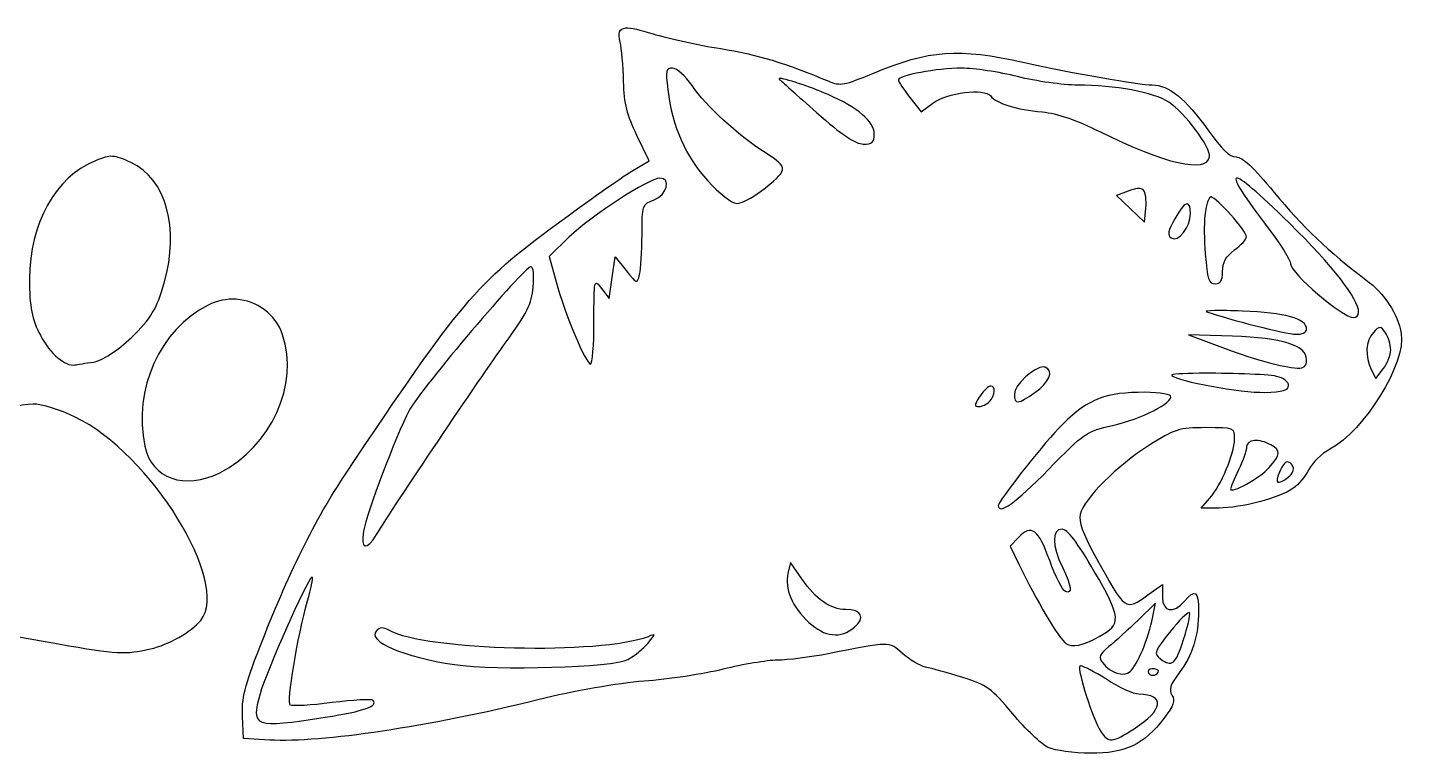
# Model space of a CAD drawing. Header units: centimetres. Extents: x -14.4 to 14.2, y -13.9 to 11.8.
# Drawn here: x -4.67 to 13.91, y 2.04 to 11.81 of the extents above; entities that cross this region are included whole.
import ezdxf

# ---------------------------------------------------------------- set-up
doc = ezdxf.new("R2010")
doc.units = ezdxf.units.CM
doc.header["$MEASUREMENT"] = 0
doc.layers.add('Layer 1', color=7, linetype='Continuous')

msp = doc.modelspace()

# ---------------------------------------------------------------- linework, layer by layer
at = {"layer": 'Layer 1'}
for points, knots in [([(3.39097, 11.80159), (3.29959, 11.79487), (3.28515, 11.73438), (3.31509, 11.61114), (3.31509, 11.61114), (3.33519, 11.52841), (3.35649, 11.28971), (3.3623, 11.08073), (3.3623, 11.08073), (3.37063, 10.78115), (3.40842, 10.62774), (3.54103, 10.35631), (3.54103, 10.35631), (3.54103, 10.35631), (3.70796, 10.01279), (3.70796, 10.01279), (3.70796, 10.01279), (3.70796, 10.01279), (3.46516, 9.86862), (3.46516, 9.86862), (3.46516, 9.86862), (3.33161, 9.78983), (2.87683, 9.46999), (2.45349, 9.15666), (2.45349, 9.15666), (1.36388, 8.3502), (1.17858, 8.13209), (-0.38762, 5.79444), (-0.38762, 5.79444), (-0.79012, 5.19368), (-1.16584, 4.43307), (-1.54092, 3.46634), (-1.54092, 3.46634), (-1.74642, 2.93669), (-1.78699, 2.7743), (-1.7736, 2.53012), (-1.7736, 2.53012), (-1.7736, 2.53012), (-1.75843, 2.23466), (-1.75843, 2.23466), (-1.75843, 2.23466), (-1.75843, 2.23466), (-1.40772, 2.21508), (-1.40772, 2.21508), (-1.40772, 2.21508), (-0.70086, 2.17789), (0.73244, 2.39293), (2.20732, 2.75617), (2.20732, 2.75617), (2.69698, 2.87676), (3.28965, 2.98083), (3.63715, 3.00713), (3.63715, 3.00713), (3.96358, 3.03184), (4.44534, 3.10418), (4.70615, 3.1691), (4.70615, 3.1691), (4.96696, 3.23402), (5.29474, 3.28904), (5.43455, 3.29013), (5.43455, 3.29013), (5.57436, 3.29122), (5.88171, 3.33004), (6.11911, 3.37734), (6.11911, 3.37734), (6.95468, 3.54382), (6.93454, 3.54473), (7.11898, 3.3809), (7.11898, 3.3809), (7.2116, 3.29863), (7.35328, 3.21561), (7.4326, 3.19757), (7.4326, 3.19757), (7.51192, 3.17953), (7.73699, 3.11687), (7.93338, 3.05696), (7.93338, 3.05696), (8.25708, 2.95821), (8.32082, 2.91233), (8.60614, 2.56927), (8.60614, 2.56927), (8.77925, 2.36113), (8.99452, 2.157), (9.085, 2.1154), (9.085, 2.1154), (9.17547, 2.0738), (9.43065, 2.0378), (9.65322, 2.03708), (9.65322, 2.03708), (10.12508, 2.03557), (10.37581, 2.15459), (10.64466, 2.50697), (10.64466, 2.50697), (10.77557, 2.67855), (10.79825, 2.74378), (10.75257, 2.82023), (10.75257, 2.82023), (10.70706, 2.89638), (10.72639, 2.95862), (10.84868, 3.11925), (10.84868, 3.11925), (11.02865, 3.35566), (11.11003, 3.61527), (11.11003, 3.9558), (11.11003, 3.9558), (11.11003, 4.22456), (11.06669, 4.25546), (10.92118, 4.08573), (10.92118, 4.08573), (10.7703, 3.90974), (10.62442, 3.93683), (10.62442, 4.14091), (10.62442, 4.14091), (10.62442, 4.14091), (10.62442, 4.31), (10.62442, 4.31), (10.62442, 4.31), (10.62442, 4.31), (10.42883, 4.16939), (10.42883, 4.16939), (10.42883, 4.16939), (10.12232, 3.94982), (10.12922, 3.94394), (9.71223, 4.70158), (9.71223, 4.70158), (9.54811, 4.99976), (9.49212, 5.15732), (9.51495, 5.25335), (9.51495, 5.25335), (9.56442, 5.46142), (10.01797, 5.91675), (10.43894, 6.18067), (10.43894, 6.18067), (10.7914, 6.40164), (10.84867, 6.42096), (11.20781, 6.42096), (11.20781, 6.42096), (11.59544, 6.42096), (11.5968, 6.4208), (11.59562, 6.26433), (11.59562, 6.26433), (11.59415, 6.07002), (11.41229, 5.63809), (11.26008, 5.46694), (11.26008, 5.46694), (11.26008, 5.46694), (11.14542, 5.33879), (11.14542, 5.33879), (11.14542, 5.33879), (11.14542, 5.33879), (11.38653, 5.33879), (11.38653, 5.33879), (11.38653, 5.33879), (11.68184, 5.33879), (12.19909, 5.47499), (12.38303, 5.60221), (12.38303, 5.60221), (12.45796, 5.65404), (12.55524, 5.7695), (12.59885, 5.85851), (12.59885, 5.85851), (12.64246, 5.94753), (12.76843, 6.07051), (12.88043, 6.13083), (12.88043, 6.13083), (13.34828, 6.38278), (13.91197, 7.29471), (13.84152, 7.68824), (13.84152, 7.68824), (13.79242, 7.96247), (13.6231, 8.21892), (13.36435, 8.41266), (13.36435, 8.41266), (12.87323, 8.78037), (12.5081, 9.12771), (12.13011, 9.58739), (12.13011, 9.58739), (11.85312, 9.92424), (11.70214, 10.06618), (11.61584, 10.06618), (11.61584, 10.06618), (11.52823, 10.06618), (11.42032, 10.16916), (11.23646, 10.42928), (11.23646, 10.42928), (10.93925, 10.84975), (10.71008, 11.03393), (10.48614, 11.03444), (10.48614, 11.03444), (10.31861, 11.03484), (9.39722, 11.19626), (8.76293, 11.33702), (8.76293, 11.33702), (7.86368, 11.53658), (7.49079, 11.50981), (6.72104, 11.18929), (6.72104, 11.18929), (6.34081, 11.03096), (6.28005, 11.01987), (6.12753, 11.08428), (6.12753, 11.08428), (5.55405, 11.32643), (5.15407, 11.44804), (4.67072, 11.52391), (4.67072, 11.52391), (4.3697, 11.57116), (3.95888, 11.66042), (3.75853, 11.72326), (3.75853, 11.72326), (3.57884, 11.77962), (3.46203, 11.80681), (3.39096, 11.80158), (3.39096, 11.80158), (3.39096, 11.80158), (3.39097, 11.80159), (3.39097, 11.80159)], [0, 0, 0, 0, 0.01818182, 0.01818182, 0.01818182, 0.01818182, 0.03636364, 0.03636364, 0.03636364, 0.03636364, 0.05454545, 0.05454545, 0.05454545, 0.05454545, 0.07272727, 0.07272727, 0.07272727, 0.07272727, 0.09090909, 0.09090909, 0.09090909, 0.09090909, 0.10909091, 0.10909091, 0.10909091, 0.10909091, 0.12727273, 0.12727273, 0.12727273, 0.12727273, 0.14545455, 0.14545455, 0.14545455, 0.14545455, 0.16363636, 0.16363636, 0.16363636, 0.16363636, 0.18181818, 0.18181818, 0.18181818, 0.18181818, 0.2, 0.2, 0.2, 0.2, 0.21818182, 0.21818182, 0.21818182, 0.21818182, 0.23636364, 0.23636364, 0.23636364, 0.23636364, 0.25454545, 0.25454545, 0.25454545, 0.25454545, 0.27272727, 0.27272727, 0.27272727, 0.27272727, 0.29090909, 0.29090909, 0.29090909, 0.29090909, 0.30909091, 0.30909091, 0.30909091, 0.30909091, 0.32727273, 0.32727273, 0.32727273, 0.32727273, 0.34545455, 0.34545455, 0.34545455, 0.34545455, 0.36363636, 0.36363636, 0.36363636, 0.36363636, 0.38181818, 0.38181818, 0.38181818, 0.38181818, 0.4, 0.4, 0.4, 0.4, 0.41818182, 0.41818182, 0.41818182, 0.41818182, 0.43636364, 0.43636364, 0.43636364, 0.43636364, 0.45454545, 0.45454545, 0.45454545, 0.45454545, 0.47272727, 0.47272727, 0.47272727, 0.47272727, 0.49090909, 0.49090909, 0.49090909, 0.49090909, 0.50909091, 0.50909091, 0.50909091, 0.50909091, 0.52727273, 0.52727273, 0.52727273, 0.52727273, 0.54545455, 0.54545455, 0.54545455, 0.54545455, 0.56363636, 0.56363636, 0.56363636, 0.56363636, 0.58181818, 0.58181818, 0.58181818, 0.58181818, 0.6, 0.6, 0.6, 0.6, 0.61818182, 0.61818182, 0.61818182, 0.61818182, 0.63636364, 0.63636364, 0.63636364, 0.63636364, 0.65454545, 0.65454545, 0.65454545, 0.65454545, 0.67272727, 0.67272727, 0.67272727, 0.67272727, 0.69090909, 0.69090909, 0.69090909, 0.69090909, 0.70909091, 0.70909091, 0.70909091, 0.70909091, 0.72727273, 0.72727273, 0.72727273, 0.72727273, 0.74545455, 0.74545455, 0.74545455, 0.74545455, 0.76363636, 0.76363636, 0.76363636, 0.76363636, 0.78181818, 0.78181818, 0.78181818, 0.78181818, 0.8, 0.8, 0.8, 0.8, 0.81818182, 0.81818182, 0.81818182, 0.81818182, 0.83636364, 0.83636364, 0.83636364, 0.83636364, 0.85454545, 0.85454545, 0.85454545, 0.85454545, 0.87272727, 0.87272727, 0.87272727, 0.87272727, 0.89090909, 0.89090909, 0.89090909, 0.89090909, 0.90909091, 0.90909091, 0.90909091, 0.90909091, 0.92727273, 0.92727273, 0.92727273, 0.92727273, 0.94545455, 0.94545455, 0.94545455, 0.94545455, 0.96363636, 0.96363636, 0.96363636, 0.96363636, 1, 1, 1, 1]), ([(4.02158, 11.2605), (4.07734, 11.25976), (4.19559, 11.15368), (4.28461, 11.02555), (4.28461, 11.02555), (4.48188, 10.74164), (4.88817, 10.37002), (5.27099, 10.12314), (5.27099, 10.12314), (5.59214, 9.91603), (5.58918, 9.893), (5.20692, 9.59985), (5.20692, 9.59985), (5.09118, 9.51109), (4.9472, 9.43966), (4.88656, 9.43966), (4.88656, 9.43966), (4.82412, 9.43966), (4.65525, 9.57163), (4.49707, 9.74402), (4.49707, 9.74402), (4.19501, 10.07323), (4.02035, 10.47209), (3.95751, 10.97215), (3.95751, 10.97215), (3.92493, 11.23145), (3.93081, 11.2617), (4.02158, 11.26049), (4.02158, 11.26049), (4.02158, 11.26049), (4.02158, 11.2605), (4.02158, 11.2605)], [0, 0, 0, 0, 0.11111111, 0.11111111, 0.11111111, 0.11111111, 0.22222222, 0.22222222, 0.22222222, 0.22222222, 0.33333333, 0.33333333, 0.33333333, 0.33333333, 0.44444444, 0.44444444, 0.44444444, 0.44444444, 0.55555556, 0.55555556, 0.55555556, 0.55555556, 0.66666667, 0.66666667, 0.66666667, 0.66666667, 0.77777778, 0.77777778, 0.77777778, 0.77777778, 1, 1, 1, 1]), ([(7.91651, 11.2605), (8.08568, 11.26029), (8.42519, 11.20902), (8.67189, 11.14659), (8.67189, 11.14659), (8.91859, 11.08416), (9.2828, 11.0329), (9.48123, 11.03268), (9.48123, 11.03268), (9.98235, 11.03208), (10.5094, 10.93422), (10.71041, 10.80307), (10.71041, 10.80307), (10.92265, 10.6646), (11.28109, 10.18523), (11.26008, 10.06797), (11.26008, 10.06797), (11.21998, 9.84414), (10.65675, 9.97157), (9.7881, 10.40259), (9.7881, 10.40259), (9.46618, 10.56232), (9.20247, 10.65382), (9.00574, 10.67135), (9.00574, 10.67135), (8.65294, 10.7028), (8.38969, 10.78456), (8.30937, 10.88672), (8.30937, 10.88672), (8.22428, 10.99494), (7.72091, 10.93157), (7.5287, 10.78883), (7.5287, 10.78883), (7.5287, 10.78883), (7.37189, 10.67314), (7.37189, 10.67314), (7.37189, 10.67314), (7.37189, 10.67314), (7.22014, 10.86715), (7.22014, 10.86715), (7.22014, 10.86715), (7.13604, 10.9742), (7.06582, 11.07942), (7.06502, 11.10032), (7.06502, 11.10032), (7.06264, 11.16273), (7.58641, 11.26091), (7.91651, 11.26051), (7.91651, 11.26051), (7.91651, 11.26051), (7.91651, 11.2605), (7.91651, 11.2605)], [0, 0, 0, 0, 0.07142857, 0.07142857, 0.07142857, 0.07142857, 0.14285714, 0.14285714, 0.14285714, 0.14285714, 0.21428571, 0.21428571, 0.21428571, 0.21428571, 0.28571429, 0.28571429, 0.28571429, 0.28571429, 0.35714286, 0.35714286, 0.35714286, 0.35714286, 0.42857143, 0.42857143, 0.42857143, 0.42857143, 0.5, 0.5, 0.5, 0.5, 0.57142857, 0.57142857, 0.57142857, 0.57142857, 0.64285714, 0.64285714, 0.64285714, 0.64285714, 0.71428571, 0.71428571, 0.71428571, 0.71428571, 0.78571429, 0.78571429, 0.78571429, 0.78571429, 0.85714286, 0.85714286, 0.85714286, 0.85714286, 1, 1, 1, 1]), ([(5.46321, 11.12345), (5.51733, 11.12853), (5.87103, 11.01263), (6.11911, 10.90452), (6.11911, 10.90452), (6.51559, 10.73176), (6.7396, 10.5412), (6.7396, 10.37589), (6.7396, 10.37589), (6.7396, 10.26129), (6.71312, 10.2375), (6.59122, 10.23884), (6.59122, 10.23884), (6.48694, 10.23999), (6.30039, 10.36519), (5.96398, 10.66245), (5.96398, 10.66245), (5.7007, 10.8951), (5.47458, 11.09897), (5.45983, 11.11454), (5.45983, 11.11454), (5.45411, 11.12058), (5.45547, 11.12271), (5.4632, 11.12344), (5.4632, 11.12344), (5.4632, 11.12344), (5.46321, 11.12345), (5.46321, 11.12345)], [0, 0, 0, 0, 0.125, 0.125, 0.125, 0.125, 0.25, 0.25, 0.25, 0.25, 0.375, 0.375, 0.375, 0.375, 0.5, 0.5, 0.5, 0.5, 0.625, 0.625, 0.625, 0.625, 0.75, 0.75, 0.75, 0.75, 1, 1, 1, 1]), ([(-3.5245, 10.07365), (-3.45896, 10.07032), (-3.3902, 10.04274), (-3.27892, 9.99084), (-3.27892, 9.99084), (-2.8029, 9.76883), (-2.61856, 9.10914), (-2.82799, 8.37099), (-2.82799, 8.37099), (-2.92734, 8.02083), (-3.0116, 7.88275), (-3.27045, 7.6358), (-3.27045, 7.6358), (-3.46074, 7.45425), (-3.66642, 7.32111), (-3.78277, 7.30456), (-3.78277, 7.30456), (-3.88994, 7.28932), (-4.00219, 7.27151), (-4.03258, 7.26618), (-4.03258, 7.26618), (-4.16453, 7.24306), (-4.36129, 7.41151), (-4.49833, 7.66407), (-4.49833, 7.66407), (-4.61213, 7.87381), (-4.64508, 8.04842), (-4.64441, 8.42148), (-4.64441, 8.42148), (-4.64312, 9.17257), (-4.29626, 9.79354), (-3.75314, 10.01507), (-3.75314, 10.01507), (-3.65235, 10.05618), (-3.59004, 10.07698), (-3.5245, 10.07364), (-3.5245, 10.07364), (-3.5245, 10.07364), (-3.5245, 10.07365), (-3.5245, 10.07365)], [0, 0, 0, 0, 0.09090909, 0.09090909, 0.09090909, 0.09090909, 0.18181818, 0.18181818, 0.18181818, 0.18181818, 0.27272727, 0.27272727, 0.27272727, 0.27272727, 0.36363636, 0.36363636, 0.36363636, 0.36363636, 0.45454545, 0.45454545, 0.45454545, 0.45454545, 0.54545455, 0.54545455, 0.54545455, 0.54545455, 0.63636364, 0.63636364, 0.63636364, 0.63636364, 0.72727273, 0.72727273, 0.72727273, 0.72727273, 0.81818182, 0.81818182, 0.81818182, 0.81818182, 1, 1, 1, 1]), ([(3.85128, 9.78141), (4.00792, 9.78141), (3.94577, 9.55166), (3.77203, 9.48773), (3.77203, 9.48773), (3.61263, 9.42907), (3.61089, 9.42077), (3.61016, 9.01962), (3.61016, 9.01962), (3.60976, 8.79557), (3.59476, 8.55431), (3.57644, 8.48209), (3.57644, 8.48209), (3.54353, 8.3524), (3.54121, 8.3519), (3.39603, 8.53549), (3.39603, 8.53549), (3.39603, 8.53549), (3.24934, 8.72238), (3.24934, 8.72238), (3.24934, 8.72238), (3.24934, 8.72238), (3.20887, 8.44116), (3.20887, 8.44116), (3.20887, 8.44116), (3.20887, 8.44116), (3.1684, 8.15816), (3.1684, 8.15816), (3.1684, 8.15816), (3.1684, 8.15816), (3.06555, 8.29343), (3.06555, 8.29343), (3.06555, 8.29343), (2.96304, 8.42707), (2.9627, 8.42523), (2.9627, 7.85024), (2.9627, 7.85024), (2.9627, 7.53351), (2.94288, 7.27533), (2.91717, 7.27533), (2.91717, 7.27533), (2.85513, 7.27533), (2.56897, 7.95725), (2.4518, 8.38598), (2.4518, 8.38598), (2.4518, 8.38598), (2.35906, 8.72594), (2.35906, 8.72594), (2.35906, 8.72594), (2.35906, 8.72594), (2.63052, 8.98936), (2.63052, 8.98936), (2.63052, 8.98936), (2.91602, 9.26648), (3.70893, 9.78141), (3.85127, 9.78141), (3.85127, 9.78141), (3.85127, 9.78141), (3.85128, 9.78141), (3.85128, 9.78141)], [0, 0, 0, 0, 0.0625, 0.0625, 0.0625, 0.0625, 0.125, 0.125, 0.125, 0.125, 0.1875, 0.1875, 0.1875, 0.1875, 0.25, 0.25, 0.25, 0.25, 0.3125, 0.3125, 0.3125, 0.3125, 0.375, 0.375, 0.375, 0.375, 0.4375, 0.4375, 0.4375, 0.4375, 0.5, 0.5, 0.5, 0.5, 0.5625, 0.5625, 0.5625, 0.5625, 0.625, 0.625, 0.625, 0.625, 0.6875, 0.6875, 0.6875, 0.6875, 0.75, 0.75, 0.75, 0.75, 0.8125, 0.8125, 0.8125, 0.8125, 0.875, 0.875, 0.875, 0.875, 1, 1, 1, 1]), ([(11.6226, 9.77963), (11.67008, 9.79293), (11.91031, 9.59039), (12.3392, 9.16913), (12.3392, 9.16913), (12.92046, 8.59822), (13.26825, 8.14991), (13.26825, 7.97482), (13.26825, 7.97482), (13.26825, 7.93396), (13.2379, 7.90162), (13.20081, 7.90184), (13.20081, 7.90184), (13.05091, 7.90267), (12.35101, 8.50074), (12.35101, 8.62804), (12.35101, 8.62804), (12.35101, 8.6756), (12.22167, 8.8837), (12.06269, 9.09081), (12.06269, 9.09081), (11.72064, 9.5364), (11.57513, 9.76633), (11.62261, 9.77963), (11.62261, 9.77963), (11.62261, 9.77963), (11.6226, 9.77963), (11.6226, 9.77963)], [0, 0, 0, 0, 0.125, 0.125, 0.125, 0.125, 0.25, 0.25, 0.25, 0.25, 0.375, 0.375, 0.375, 0.375, 0.5, 0.5, 0.5, 0.5, 0.625, 0.625, 0.625, 0.625, 0.75, 0.75, 0.75, 0.75, 1, 1, 1, 1]), ([(10.28888, 9.63902), (10.32496, 9.64103), (10.35338, 9.63501), (10.36813, 9.61944), (10.36813, 9.61944), (10.39513, 9.59093), (10.40975, 9.4822), (10.40017, 9.37737), (10.40017, 9.37737), (10.40017, 9.37737), (10.38162, 9.18692), (10.38162, 9.18692), (10.38162, 9.18692), (10.38162, 9.18692), (10.19277, 9.36491), (10.19277, 9.36491), (10.19277, 9.36491), (10.19277, 9.36491), (10.00392, 9.54468), (10.00392, 9.54468), (10.00392, 9.54468), (10.00392, 9.54468), (10.16073, 9.60698), (10.16073, 9.60698), (10.16073, 9.60698), (10.20794, 9.626), (10.2528, 9.63701), (10.28888, 9.63902)], [0, 0, 0, 0, 0.125, 0.125, 0.125, 0.125, 0.25, 0.25, 0.25, 0.25, 0.375, 0.375, 0.375, 0.375, 0.5, 0.5, 0.5, 0.5, 0.625, 0.625, 0.625, 0.625, 0.75, 0.75, 0.75, 0.75, 1, 1, 1, 1]), ([(11.27863, 9.52689), (11.34682, 9.5261), (11.75749, 9.06899), (11.75749, 8.98936), (11.75749, 8.98936), (11.75749, 8.95947), (11.68465, 8.88007), (11.59562, 8.81315), (11.59562, 8.81315), (11.47878, 8.72533), (11.43375, 8.64356), (11.43375, 8.52303), (11.43375, 8.52303), (11.43375, 8.39836), (11.40899, 8.3575), (11.33427, 8.3575), (11.33427, 8.3575), (11.24918, 8.3575), (11.22844, 8.41693), (11.20107, 8.76154), (11.20107, 8.76154), (11.16862, 9.17011), (11.19839, 9.47607), (11.27357, 9.52511), (11.27357, 9.52511), (11.27503, 9.52606), (11.27643, 9.52691), (11.27863, 9.52689)], [0, 0, 0, 0, 0.125, 0.125, 0.125, 0.125, 0.25, 0.25, 0.25, 0.25, 0.375, 0.375, 0.375, 0.375, 0.5, 0.5, 0.5, 0.5, 0.625, 0.625, 0.625, 0.625, 0.75, 0.75, 0.75, 0.75, 1, 1, 1, 1]), ([(10.95827, 9.43255), (10.9866, 9.43146), (11.00211, 9.38788), (11.00211, 9.30262), (11.00211, 9.30262), (11.00211, 9.12187), (10.83552, 8.91209), (10.74245, 8.97512), (10.74245, 8.97512), (10.6865, 9.01301), (10.69741, 9.06637), (10.78966, 9.23142), (10.78966, 9.23142), (10.86517, 9.36653), (10.92184, 9.43395), (10.95827, 9.43255)], [0, 0, 0, 0, 0.2, 0.2, 0.2, 0.2, 0.4, 0.4, 0.4, 0.4, 0.6, 0.6, 0.6, 0.6, 1, 1, 1, 1]), ([(2.1129, 8.58532), (2.14641, 8.58532), (2.15821, 8.47739), (2.14325, 8.313), (2.14325, 8.313), (2.12258, 8.08594), (2.06123, 7.9627), (1.76725, 7.55833), (1.76725, 7.55833), (1.44314, 7.11252), (0.25353, 5.34545), (0.03392, 4.98283), (0.03392, 4.98283), (-0.10087, 4.76026), (-0.18667, 4.78051), (-0.14312, 5.02555), (-0.14312, 5.02555), (-0.09759, 5.28174), (0.28957, 6.30256), (0.474, 6.65237), (0.474, 6.65237), (0.6258, 6.9403), (2.0207, 8.58533), (2.11291, 8.58533), (2.11291, 8.58533), (2.11291, 8.58533), (2.1129, 8.58532), (2.1129, 8.58532)], [0, 0, 0, 0, 0.125, 0.125, 0.125, 0.125, 0.25, 0.25, 0.25, 0.25, 0.375, 0.375, 0.375, 0.375, 0.5, 0.5, 0.5, 0.5, 0.625, 0.625, 0.625, 0.625, 0.75, 0.75, 0.75, 0.75, 1, 1, 1, 1]), ([(-1.8584, 8.14882), (-1.58245, 8.13059), (-1.33119, 7.95349), (-1.23387, 7.67216), (-1.23387, 7.67216), (-1.00421, 7.00825), (-1.39002, 6.16074), (-2.08068, 5.81398), (-2.08068, 5.81398), (-2.55234, 5.57717), (-2.99899, 5.73491), (-3.09051, 6.17148), (-3.09051, 6.17148), (-3.25096, 6.93688), (-2.88728, 7.74521), (-2.23734, 8.07006), (-2.23734, 8.07006), (-2.11414, 8.13164), (-1.98382, 8.15711), (-1.85839, 8.14883), (-1.85839, 8.14883), (-1.85839, 8.14883), (-1.8584, 8.14882), (-1.8584, 8.14882)], [0, 0, 0, 0, 0.14285714, 0.14285714, 0.14285714, 0.14285714, 0.28571429, 0.28571429, 0.28571429, 0.28571429, 0.42857143, 0.42857143, 0.42857143, 0.42857143, 0.57142857, 0.57142857, 0.57142857, 0.57142857, 0.71428571, 0.71428571, 0.71428571, 0.71428571, 1, 1, 1, 1]), ([(11.32753, 7.99618), (11.41555, 7.99765), (11.54774, 7.99642), (11.70354, 7.99084), (11.70354, 7.99084), (12.27634, 7.97036), (12.56683, 7.88822), (12.56683, 7.74877), (12.56683, 7.74877), (12.56683, 7.70267), (12.5081, 7.67548), (12.41845, 7.67757), (12.41845, 7.67757), (12.29553, 7.68044), (11.51589, 7.8776), (11.21793, 7.98193), (11.21793, 7.98193), (11.19567, 7.98972), (11.23951, 7.9947), (11.32753, 7.99617), (11.32753, 7.99617), (11.32753, 7.99617), (11.32753, 7.99618), (11.32753, 7.99618)], [0, 0, 0, 0, 0.14285714, 0.14285714, 0.14285714, 0.14285714, 0.28571429, 0.28571429, 0.28571429, 0.28571429, 0.42857143, 0.42857143, 0.42857143, 0.42857143, 0.57142857, 0.57142857, 0.57142857, 0.57142857, 0.71428571, 0.71428571, 0.71428571, 0.71428571, 1, 1, 1, 1]), ([(10.97513, 7.67224), (10.97513, 7.67224), (11.56864, 7.65266), (11.56864, 7.65266), (11.56864, 7.65266), (12.2427, 7.63099), (12.56682, 7.5275), (12.56682, 7.33406), (12.56682, 7.33406), (12.56682, 7.24904), (12.53378, 7.21916), (12.44542, 7.22371), (12.44542, 7.22371), (12.23284, 7.23464), (11.90552, 7.32506), (11.43375, 7.50137), (11.43375, 7.50137), (11.43375, 7.50137), (10.97513, 7.67224), (10.97513, 7.67224)], [0, 0, 0, 0, 0.16666667, 0.16666667, 0.16666667, 0.16666667, 0.33333333, 0.33333333, 0.33333333, 0.33333333, 0.5, 0.5, 0.5, 0.5, 0.66666667, 0.66666667, 0.66666667, 0.66666667, 1, 1, 1, 1]), ([(13.55489, 7.77013), (13.5764, 7.76923), (13.59577, 7.74524), (13.62908, 7.69715), (13.62908, 7.69715), (13.66818, 7.6407), (13.6999, 7.53818), (13.6999, 7.46932), (13.6999, 7.46932), (13.6999, 7.40046), (13.65571, 7.28509), (13.60042, 7.21302), (13.60042, 7.21302), (13.60042, 7.21302), (13.49925, 7.08131), (13.49925, 7.08131), (13.49925, 7.08131), (13.49925, 7.08131), (13.43855, 7.20234), (13.43855, 7.20234), (13.43855, 7.20234), (13.35032, 7.37637), (13.36225, 7.59347), (13.46721, 7.70427), (13.46721, 7.70427), (13.50974, 7.74916), (13.53338, 7.77103), (13.55489, 7.77013)], [0, 0, 0, 0, 0.125, 0.125, 0.125, 0.125, 0.25, 0.25, 0.25, 0.25, 0.375, 0.375, 0.375, 0.375, 0.5, 0.5, 0.5, 0.5, 0.625, 0.625, 0.625, 0.625, 0.75, 0.75, 0.75, 0.75, 1, 1, 1, 1]), ([(9.02261, 7.23795), (9.03063, 7.23765), (9.03801, 7.23703), (9.04453, 7.23439), (9.04453, 7.23439), (9.16401, 7.18599), (9.10066, 7.03334), (8.9029, 6.89265), (8.9029, 6.89265), (8.67972, 6.73389), (8.62806, 6.72906), (8.62806, 6.87129), (8.62806, 6.87129), (8.62806, 6.99594), (8.90236, 7.24251), (9.02261, 7.23795)], [0, 0, 0, 0, 0.2, 0.2, 0.2, 0.2, 0.4, 0.4, 0.4, 0.4, 0.6, 0.6, 0.6, 0.6, 1, 1, 1, 1]), ([(11.12014, 7.15251), (11.49236, 7.15619), (12.02812, 7.14183), (12.16216, 7.11157), (12.16216, 7.11157), (12.25411, 7.09081), (12.32403, 7.03697), (12.32403, 6.98876), (12.32403, 6.98876), (12.32403, 6.92388), (12.24778, 6.90228), (12.0003, 6.89621), (12.0003, 6.89621), (11.69167, 6.88864), (10.82216, 7.04702), (10.7492, 7.12404), (10.7492, 7.12404), (10.73258, 7.14158), (10.89681, 7.15031), (11.12015, 7.15252), (11.12015, 7.15252), (11.12015, 7.15252), (11.12014, 7.15251), (11.12014, 7.15251)], [0, 0, 0, 0, 0.14285714, 0.14285714, 0.14285714, 0.14285714, 0.28571429, 0.28571429, 0.28571429, 0.28571429, 0.42857143, 0.42857143, 0.42857143, 0.42857143, 0.57142857, 0.57142857, 0.57142857, 0.57142857, 0.71428571, 0.71428571, 0.71428571, 0.71428571, 1, 1, 1, 1]), ([(8.31106, 6.97986), (8.37847, 6.98746), (8.37193, 6.85545), (8.2942, 6.77339), (8.2942, 6.77339), (8.25859, 6.7358), (8.19476, 6.70575), (8.15257, 6.70575), (8.15257, 6.70575), (8.08683, 6.70575), (8.08687, 6.7232), (8.15426, 6.83034), (8.15426, 6.83034), (8.19751, 6.89911), (8.26134, 6.96591), (8.29589, 6.97807), (8.29589, 6.97807), (8.30104, 6.97988), (8.30657, 6.97934), (8.31107, 6.97985), (8.31107, 6.97985), (8.31107, 6.97985), (8.31106, 6.97986), (8.31106, 6.97986)], [0, 0, 0, 0, 0.14285714, 0.14285714, 0.14285714, 0.14285714, 0.28571429, 0.28571429, 0.28571429, 0.28571429, 0.42857143, 0.42857143, 0.42857143, 0.42857143, 0.57142857, 0.57142857, 0.57142857, 0.57142857, 0.71428571, 0.71428571, 0.71428571, 0.71428571, 1, 1, 1, 1]), ([(10.29562, 6.89621), (10.5215, 6.90119), (10.71749, 6.87887), (10.73232, 6.84815), (10.73232, 6.84815), (10.77566, 6.75844), (10.33883, 6.53712), (9.94996, 6.45123), (9.94996, 6.45123), (9.60595, 6.37525), (9.57048, 6.35076), (9.08498, 5.85497), (9.08498, 5.85497), (8.64798, 5.4087), (8.41222, 5.24014), (8.41222, 5.3744), (8.41222, 5.3744), (8.41222, 5.43211), (8.967, 6.13894), (9.22493, 6.4103), (9.22493, 6.4103), (9.57348, 6.777), (9.8108, 6.88552), (10.29561, 6.89621), (10.29561, 6.89621), (10.29561, 6.89621), (10.29562, 6.89621), (10.29562, 6.89621)], [0, 0, 0, 0, 0.125, 0.125, 0.125, 0.125, 0.25, 0.25, 0.25, 0.25, 0.375, 0.375, 0.375, 0.375, 0.5, 0.5, 0.5, 0.5, 0.625, 0.625, 0.625, 0.625, 0.75, 0.75, 0.75, 0.75, 1, 1, 1, 1]), ([(-4.59361, 6.73902), (-4.48555, 6.7398), (-4.23162, 6.66106), (-4.02836, 6.5633), (-4.02836, 6.5633), (-3.00876, 6.07294), (-1.93037, 4.32795), (-2.33685, 3.82652), (-2.33685, 3.82652), (-2.46216, 3.67193), (-2.77039, 3.49805), (-3.0143, 3.44277), (-3.0143, 3.44277), (-3.35505, 3.36553), (-3.46246, 3.37089), (-4.25277, 3.50942), (-4.25277, 3.50942), (-4.25277, 3.50942), (-4.99373, 3.63868), (-4.99373, 3.63868), (-4.99373, 3.63868), (-4.99373, 3.63868), (-5.45736, 3.50134), (-5.45736, 3.50134), (-5.45736, 3.50134), (-5.95857, 3.35335), (-6.28085, 3.3657), (-6.56245, 3.54174), (-6.56245, 3.54174), (-6.81188, 3.69766), (-6.87845, 3.92907), (-6.79744, 4.36782), (-6.79744, 4.36782), (-6.60498, 5.41021), (-5.37449, 6.73338), (-4.5936, 6.73902), (-4.5936, 6.73902), (-4.5936, 6.73902), (-4.59361, 6.73902), (-4.59361, 6.73902)], [0, 0, 0, 0, 0.09090909, 0.09090909, 0.09090909, 0.09090909, 0.18181818, 0.18181818, 0.18181818, 0.18181818, 0.27272727, 0.27272727, 0.27272727, 0.27272727, 0.36363636, 0.36363636, 0.36363636, 0.36363636, 0.45454545, 0.45454545, 0.45454545, 0.45454545, 0.54545455, 0.54545455, 0.54545455, 0.54545455, 0.63636364, 0.63636364, 0.63636364, 0.63636364, 0.72727273, 0.72727273, 0.72727273, 0.72727273, 0.81818182, 0.81818182, 0.81818182, 0.81818182, 1, 1, 1, 1]), ([(11.86372, 6.24655), (11.92616, 6.25203), (12.00708, 6.23339), (12.0846, 6.18959), (12.0846, 6.18959), (12.22029, 6.11293), (12.21705, 6.05928), (12.06268, 5.88345), (12.06268, 5.88345), (11.94395, 5.74821), (11.54167, 5.52529), (11.54167, 5.59511), (11.54167, 5.59511), (11.54167, 5.61244), (11.59023, 5.72861), (11.64958, 5.85141), (11.64958, 5.85141), (11.70893, 5.97422), (11.75749, 6.11287), (11.75749, 6.16111), (11.75749, 6.16111), (11.75749, 6.21171), (11.80128, 6.24106), (11.86372, 6.24654), (11.86372, 6.24654), (11.86372, 6.24654), (11.86372, 6.24655), (11.86372, 6.24655)], [0, 0, 0, 0, 0.125, 0.125, 0.125, 0.125, 0.25, 0.25, 0.25, 0.25, 0.375, 0.375, 0.375, 0.375, 0.5, 0.5, 0.5, 0.5, 0.625, 0.625, 0.625, 0.625, 0.75, 0.75, 0.75, 0.75, 1, 1, 1, 1]), ([(12.30548, 5.95998), (12.33172, 5.96397), (12.35688, 5.94415), (12.38304, 5.89946), (12.38304, 5.89946), (12.40416, 5.86338), (12.37706, 5.79931), (12.32234, 5.75707), (12.32234, 5.75707), (12.17282, 5.64166), (12.13078, 5.66429), (12.19925, 5.82293), (12.19925, 5.82293), (12.23688, 5.91012), (12.27174, 5.95485), (12.30547, 5.95998), (12.30547, 5.95998), (12.30547, 5.95998), (12.30548, 5.95998), (12.30548, 5.95998)], [0, 0, 0, 0, 0.16666667, 0.16666667, 0.16666667, 0.16666667, 0.33333333, 0.33333333, 0.33333333, 0.33333333, 0.5, 0.5, 0.5, 0.5, 0.66666667, 0.66666667, 0.66666667, 0.66666667, 1, 1, 1, 1]), ([(9.27047, 5.05402), (9.34276, 5.05402), (9.47267, 4.8839), (9.70549, 4.48623), (9.70549, 4.48623), (10.06873, 3.8658), (10.07601, 3.77147), (9.77293, 3.60874), (9.77293, 3.60874), (9.54097, 3.48419), (9.41709, 3.4585), (9.32274, 3.51619), (9.32274, 3.51619), (9.23636, 3.569), (8.91392, 4.11183), (8.68876, 4.58235), (8.68876, 4.58235), (8.68876, 4.58235), (8.57242, 4.82442), (8.57242, 4.82442), (8.57242, 4.82442), (8.57242, 4.82442), (8.68539, 4.94189), (8.68539, 4.94189), (8.68539, 4.94189), (8.85897, 5.12512), (8.94962, 5.05747), (9.10523, 4.63041), (9.10523, 4.63041), (9.1842, 4.41368), (9.2789, 4.22691), (9.31599, 4.21392), (9.31599, 4.21392), (9.41245, 4.18012), (9.3995, 4.2849), (9.27552, 4.54142), (9.27552, 4.54142), (9.13437, 4.83347), (9.13209, 5.05403), (9.27046, 5.05403), (9.27046, 5.05403), (9.27046, 5.05403), (9.27047, 5.05402), (9.27047, 5.05402)], [0, 0, 0, 0, 0.08333333, 0.08333333, 0.08333333, 0.08333333, 0.16666667, 0.16666667, 0.16666667, 0.16666667, 0.25, 0.25, 0.25, 0.25, 0.33333333, 0.33333333, 0.33333333, 0.33333333, 0.41666667, 0.41666667, 0.41666667, 0.41666667, 0.5, 0.5, 0.5, 0.5, 0.58333333, 0.58333333, 0.58333333, 0.58333333, 0.66666667, 0.66666667, 0.66666667, 0.66666667, 0.75, 0.75, 0.75, 0.75, 0.83333333, 0.83333333, 0.83333333, 0.83333333, 1, 1, 1, 1]), ([(5.61159, 4.60727), (5.61159, 4.60727), (5.76334, 4.38656), (5.76334, 4.38656), (5.76334, 4.38656), (5.95404, 4.10867), (6.15066, 3.97185), (6.35685, 3.97185), (6.35685, 3.97185), (6.57163, 3.97185), (6.62478, 3.86292), (6.47319, 3.73334), (6.47319, 3.73334), (6.29176, 3.57826), (6.07072, 3.60181), (5.85776, 3.7992), (5.85776, 3.7992), (5.63567, 4.00504), (5.52831, 4.25822), (5.57618, 4.45954), (5.57618, 4.45954), (5.57618, 4.45954), (5.61159, 4.60727), (5.61159, 4.60727)], [0, 0, 0, 0, 0.14285714, 0.14285714, 0.14285714, 0.14285714, 0.28571429, 0.28571429, 0.28571429, 0.28571429, 0.42857143, 0.42857143, 0.42857143, 0.42857143, 0.57142857, 0.57142857, 0.57142857, 0.57142857, 0.71428571, 0.71428571, 0.71428571, 0.71428571, 1, 1, 1, 1]), ([(-0.83781, 4.4097), (-0.83563, 4.41104), (-0.83389, 4.41091), (-0.83275, 4.4097), (-0.83275, 4.4097), (-0.82205, 4.39841), (-0.85193, 4.2531), (-0.89851, 4.08754), (-0.89851, 4.08754), (-1.03396, 3.60606), (-1.18053, 2.71827), (-1.12951, 2.68499), (-1.12951, 2.68499), (-1.1038, 2.66821), (-0.85058, 2.68298), (-0.56635, 2.71881), (-0.56635, 2.71881), (-0.28212, 2.75463), (-0.03432, 2.76947), (-0.01668, 2.75085), (-0.01668, 2.75085), (0.05898, 2.67098), (-0.12131, 2.60681), (-0.65909, 2.52302), (-0.65909, 2.52302), (-1.62447, 2.37262), (-1.66089, 2.38643), (-1.53756, 2.83628), (-1.53756, 2.83628), (-1.45513, 3.13695), (-0.90536, 4.36812), (-0.83782, 4.4097), (-0.83782, 4.4097), (-0.83782, 4.4097), (-0.83781, 4.4097), (-0.83781, 4.4097)], [0, 0, 0, 0, 0.1, 0.1, 0.1, 0.1, 0.2, 0.2, 0.2, 0.2, 0.3, 0.3, 0.3, 0.3, 0.4, 0.4, 0.4, 0.4, 0.5, 0.5, 0.5, 0.5, 0.6, 0.6, 0.6, 0.6, 0.7, 0.7, 0.7, 0.7, 0.8, 0.8, 0.8, 0.8, 1, 1, 1, 1]), ([(10.53168, 4.05728), (10.53168, 4.05728), (10.49121, 3.85793), (10.49121, 3.85793), (10.49121, 3.85793), (10.46939, 3.74829), (10.40953, 3.55606), (10.35801, 3.43076), (10.35801, 3.43076), (10.30649, 3.30546), (10.22963, 3.17263), (10.18771, 3.13708), (10.18771, 3.13708), (10.09945, 3.06223), (9.92717, 3.11664), (9.82014, 3.25277), (9.82014, 3.25277), (9.75754, 3.3324), (9.7686, 3.36344), (9.90276, 3.47348), (9.90276, 3.47348), (9.98815, 3.54351), (10.16553, 3.70211), (10.29563, 3.82768), (10.29563, 3.82768), (10.29563, 3.82768), (10.53169, 4.05729), (10.53169, 4.05729), (10.53169, 4.05729), (10.53169, 4.05729), (10.53168, 4.05728), (10.53168, 4.05728)], [0, 0, 0, 0, 0.11111111, 0.11111111, 0.11111111, 0.11111111, 0.22222222, 0.22222222, 0.22222222, 0.22222222, 0.33333333, 0.33333333, 0.33333333, 0.33333333, 0.44444444, 0.44444444, 0.44444444, 0.44444444, 0.55555556, 0.55555556, 0.55555556, 0.55555556, 0.66666667, 0.66666667, 0.66666667, 0.66666667, 0.77777778, 0.77777778, 0.77777778, 0.77777778, 1, 1, 1, 1]), ([(10.98187, 3.93091), (10.98614, 3.9314), (10.98914, 3.93104), (10.9903, 3.92735), (10.9903, 3.92735), (10.9996, 3.89788), (10.9624, 3.73633), (10.90937, 3.56959), (10.90937, 3.56959), (10.80304, 3.23529), (10.7503, 3.19126), (10.59912, 3.30795), (10.59912, 3.30795), (10.50245, 3.38257), (10.51002, 3.40099), (10.7357, 3.68351), (10.7357, 3.68351), (10.84989, 3.82647), (10.95196, 3.92745), (10.98187, 3.93091)], [0, 0, 0, 0, 0.16666667, 0.16666667, 0.16666667, 0.16666667, 0.33333333, 0.33333333, 0.33333333, 0.33333333, 0.5, 0.5, 0.5, 0.5, 0.66666667, 0.66666667, 0.66666667, 0.66666667, 1, 1, 1, 1]), ([(0.10304, 3.72444), (0.13004, 3.72527), (0.16016, 3.71443), (0.19915, 3.6924), (0.19915, 3.6924), (0.68839, 3.416), (3.05369, 3.35844), (3.6911, 3.60697), (3.6911, 3.60697), (3.79896, 3.64903), (3.79885, 3.64912), (3.6911, 3.51976), (3.6911, 3.51976), (3.63182, 3.44859), (3.51042, 3.35024), (3.42132, 3.30083), (3.42132, 3.30083), (3.23023, 3.19487), (1.65282, 3.14778), (1.08436, 3.23141), (1.08436, 3.23141), (0.39613, 3.33266), (-0.1001, 3.54707), (0.03054, 3.68706), (0.03054, 3.68706), (0.05286, 3.71098), (0.07604, 3.7236), (0.10304, 3.72444)], [0, 0, 0, 0, 0.125, 0.125, 0.125, 0.125, 0.25, 0.25, 0.25, 0.25, 0.375, 0.375, 0.375, 0.375, 0.5, 0.5, 0.5, 0.5, 0.625, 0.625, 0.625, 0.625, 0.75, 0.75, 0.75, 0.75, 1, 1, 1, 1]), ([(9.5217, 3.21361), (9.56506, 3.20845), (9.70638, 3.1363), (9.86061, 3.0374), (9.86061, 3.0374), (10.03687, 2.92437), (10.23712, 2.83139), (10.30743, 2.83093), (10.30743, 2.83093), (10.66788, 2.82847), (10.63922, 2.62189), (10.24167, 2.36638), (10.24167, 2.36638), (9.94765, 2.17741), (9.89744, 2.17363), (9.79316, 2.33078), (9.79316, 2.33078), (9.68978, 2.48659), (9.46994, 3.16966), (9.50989, 3.21183), (9.50989, 3.21183), (9.51191, 3.21396), (9.5155, 3.21435), (9.52169, 3.21361), (9.52169, 3.21361), (9.52169, 3.21361), (9.5217, 3.21361), (9.5217, 3.21361)], [0, 0, 0, 0, 0.125, 0.125, 0.125, 0.125, 0.25, 0.25, 0.25, 0.25, 0.375, 0.375, 0.375, 0.375, 0.5, 0.5, 0.5, 0.5, 0.625, 0.625, 0.625, 0.625, 0.75, 0.75, 0.75, 0.75, 1, 1, 1, 1]), ([(10.48616, 3.17445), (10.53242, 3.17445), (10.57047, 3.16157), (10.57047, 3.14775), (10.57047, 3.14775), (10.57047, 3.08763), (10.46807, 3.06311), (10.43727, 3.11571), (10.43727, 3.11571), (10.41863, 3.14755), (10.4399, 3.17445), (10.48617, 3.17445), (10.48617, 3.17445), (10.48617, 3.17445), (10.48616, 3.17445), (10.48616, 3.17445)], [0, 0, 0, 0, 0.2, 0.2, 0.2, 0.2, 0.4, 0.4, 0.4, 0.4, 0.6, 0.6, 0.6, 0.6, 1, 1, 1, 1])]:
    msp.add_open_spline(points, degree=3, knots=knots, dxfattribs=at)

doc.saveas('drawing.dxf')
